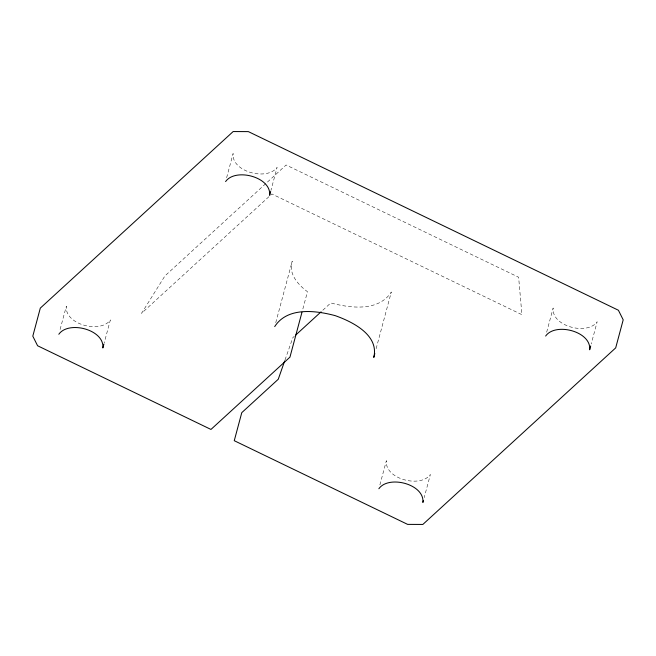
<?xml version="1.0" encoding="UTF-8"?>
<svg xmlns="http://www.w3.org/2000/svg" width="656" height="656" viewBox="0 0 656 656"><rect width="100%" height="100%" fill="white"/><g stroke="black" fill="none" stroke-linecap="round" stroke-linejoin="round"><path stroke-width="0.49" stroke-dasharray="3.28 2.46" d="M60.114 329.435L66.33 306.221C64.411 324.507 100.573 333.953 110.364 319.939L104.148 343.145M226.632 177.71L233.11 153.529C231.191 171.815 267.353 181.261 277.144 167.247L270.928 190.453M275.75 322.686L292.232 261.162C288.074 273.675 298.119 284.802 307.475 291.707L302.244 311.239M376.142 348.656L391.32 292.01C378.668 311.789 350.353 308.197 330.772 302.949L322.588 310.444M379.89 484.891L386.368 460.709C384.449 479.003 420.611 488.441 430.41 474.427L424.186 497.633M546.669 332.198L553.147 308.017C551.229 326.311 587.391 335.749 597.181 321.735L591.228 343.974M285.04 359.914L292.838 337.676L294.323 336.315M265.778 183.598L164.927 275.93L141.598 313.273L271.887 193.987L521.922 314.683L518.625 277.242L286.098 164.992L266.533 182.909"/><path stroke-width="0.98" d="M103.886 344.113L102.853 347.983C104.771 329.689 68.609 320.251 58.819 334.265M270.666 191.421L269.632 195.291C271.551 176.997 235.389 167.559 225.59 181.573M301.981 312.215L289.944 357.143L210.961 429.442L37.589 345.753L32.8 336.159L40.311 308.115L233.151 131.561L248.362 131.618L618.411 310.247L623.2 319.841L615.689 347.885L422.849 524.439L407.638 524.382L234.258 440.693L241.777 412.649L278.259 379.25L284.696 360.882M374.83 353.543L373.789 357.446C379.242 335.011 352.485 321.793 335.249 315.659C315.667 310.411 287.353 306.819 274.7 326.598M423.407 500.536L422.89 502.471C424.809 484.185 388.647 474.739 378.856 488.753M590.703 345.909L589.67 349.779C591.589 331.493 555.427 322.047 545.636 336.061M295.815 334.954L321.104 311.805"/></g></svg>
